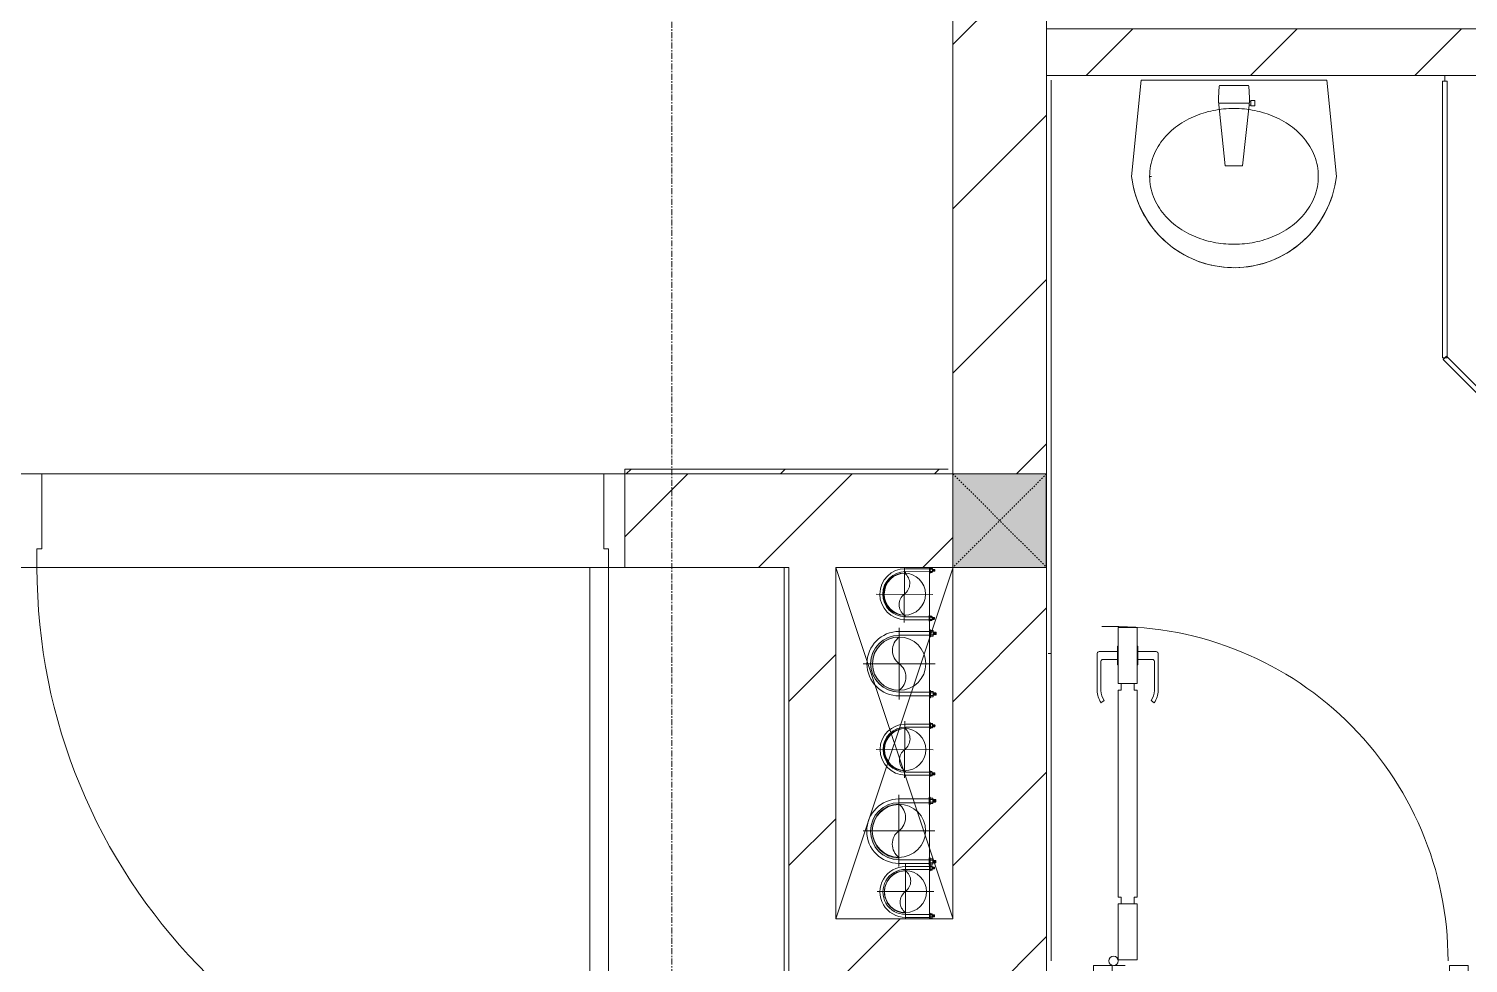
# Model space of a CAD drawing. Header units: millimetres. Extents: x 5121 to 246734, y -48180 to 129206.
# Drawn here: x 116880 to 119953, y 20442 to 22437 of the extents above; entities that cross this region are included whole.
import ezdxf

# ---------------------------------------------------------------- set-up
doc = ezdxf.new("R2010")
doc.units = ezdxf.units.MM
for name, pattern in [('Dash', [6, 3, -3]), ('Grid Line', [22.225, 12.7, -3.175, 3.175, -3.175]), ('IMPORT-CENTER _3_', [10.16, 6.35, -1.27, 1.27, -1.27])]:
    doc.linetypes.add(name, pattern=pattern)
for name, color, linetype, lineweight in [('0-1', 7, 'Continuous', 5), ('0-2', 50, 'Continuous', 9), ('A-DETL-GENF', 92, 'Continuous', 9), ('A-DETL-GENF-1', 50, 'Continuous', 9), ('A-DOOR', 31, 'Continuous', 9), ('A-DOOR-1', 253, 'Continuous', 9), ('A-DOOR-2', 50, 'Continuous', 9), ('A-DOOR-FRAM', 31, 'Continuous', 9), ('A-FLOR', 192, 'Continuous', 9), ('A-FLOR-1', 50, 'Continuous', 9), ('A-GLAZ-CURT-1', 253, 'Continuous', 9), ('A-GLAZ-CURT-2', 50, 'Continuous', 9), ('A-WALL', 113, 'Continuous', 9), ('A-WALL-1', 250, 'Continuous', 18), ('A-WALL-FNSH-1', 50, 'Continuous', 9), ('A-WALL-PATT-1', 9, 'Continuous', 9), ('A-WALL-PATT-3', 111, 'Continuous', 9), ('G-IMPT', 8, 'Continuous', 9), ('G-IMPT-2', 8, 'IMPORT-CENTER _3_', 9), ('M-EQPM', 50, 'Continuous', 9), ('P-SANR-FIXT-1', 253, 'Continuous', 9), ('P-SANR-FIXT-2', 221, 'Continuous', 9), ('S-COLS', 52, 'Continuous', 9), ('S-COLS-1', 7, 'Continuous', 5), ('S-COLS-5', 52, 'Continuous', 25), ('S-COLS-6', 52, 'Dash', 9), ('S-COLS-HDLN', 52, 'Dash', 9), ('S-GRID-1', 1, 'Grid Line', 9)]:
    doc.layers.add(name, color=color, linetype=linetype, lineweight=lineweight)
pattern_1 = [(45, (0, 0), (-175.3625, 175.3625), [])]

# ---------------------------------------------------------------- blocks, each defined once
blk = doc.blocks.new('DOOR_CW_01 CANH MO-PANEL KINH - DIG_02-800x2200-CỬA NHÔM KÍNH-400864-TKCS_MB TỔNG THỂ TẦNG 1')
at = {"layer": 'A-DETL-GENF-1'}
for p, q in [((-347, 772), (-307, 772)), ((-347, 652), (-347, 772)), ((-307, 772), (-307, 652)), ((-392, 637), (-392, 716.5)), ((-349, 720.5), (-388, 720.5)), ((-349, 731.8), (-347, 731.8)), ((-349, 692.2), (-349, 731.8)), ((-347, 692.2), (-347, 731.8)), ((-307, 692.2), (-307, 731.8)), ((-305, 731.8), (-307, 731.8)), ((-305, 692.2), (-305, 731.8)), ((-305, 720.5), (-266, 720.5)), ((-262, 637), (-262, 716.5)), ((-384, 699.5), (-384, 637)), ((-349, 703.5), (-380, 703.5)), ((-347, 692.2), (-349, 692.2)), ((-307, 692.2), (-305, 692.2)), ((-305, 703.5), (-274, 703.5)), ((-270, 699.5), (-270, 637)), ((-307, 652), (-347, 652)), ((-313, 652), (-341, 652)), ((-341, 652), (-341, 638)), ((-313, 638), (-313, 652)), ((-383.9, 611.2), (-377.3, 615.8)), ((-347, 638), (-341, 638)), ((-347, 638), (-347, 196)), ((-307, 638), (-313, 638)), ((-307, 196), (-307, 638)), ((-270.1, 611.2), (-276.7, 615.8)), ((-347, 196), (-341, 196)), ((-341, 196), (-341, 182)), ((-307, 196), (-313, 196)), ((-313, 182), (-313, 196)), ((-307, 182), (-347, 182)), ((-347, 182), (-347, 62)), ((-341, 182), (-313, 182)), ((-307, 62), (-307, 182)), ((-347, 62), (-307, 62))]:
    blk.add_line(p, q, dxfattribs=at)
blk.add_circle((-357, 60), 10, dxfattribs=at)
for centre, radius, start, end in [((-357, 60), 714, 360, 92), ((-388, 716.5), 4, 90, 180), ((-266, 716.5), 4, 0, 90), ((-380, 699.5), 4, 90, 180), ((-274, 699.5), 4, 0, 90), ((-347, 637), 45, 180, 215), ((-347, 637), 37, 180, 215), ((-307, 637), 37, 325, 0), ((-307, 637), 45, 325, 0)]:
    blk.add_arc(centre, radius, start, end, dxfattribs=at)
at = {"layer": 'A-DOOR-2'}
for p, q in [((-360, 50), (-400, 50)), ((-400, 50), (-400, -50)), ((-360, 0), (-360, 50)), ((-357, 50), (-332, 50)), ((400, 50), (360, 50)), ((360, 50), (360, 0)), ((400, -50), (400, 50)), ((-350, 0), (-360, 0)), ((-350, -50), (-350, 0)), ((360, 0), (350, 0)), ((350, 0), (350, -50)), ((-400, -50), (-350, -50)), ((350, -50), (400, -50))]:
    blk.add_line(p, q, dxfattribs=at)
blk = doc.blocks.new('bonruatreo - Chậu rửa-V122-TKCS_MB TỔNG THỂ TẦNG 1')
at = {"layer": 'P-SANR-FIXT-1'}
for p, q in [((-218.6, 205), (-198.4, 0)), ((180.6, 205), (176.4, 205)), ((198.4, 0), (218.6, 205)), ((-198.4, 0), (198.4, 0)), ((165, 0), (-165, 0))]:
    blk.add_line(p, q, dxfattribs=at)
at = {"layer": 'P-SANR-FIXT-1', "flags": 128}
blk.add_lwpolyline([(-218.6, 205), (-217.4, 213.7), (-215.9, 222.4), (-214, 231), (-211.8, 239.5), (-209.3, 247.9), (-206.4, 256.2), (-203.2, 264.4), (-199.6, 272.5), (-195.8, 280.4), (-191.6, 288.1), (-187.1, 295.7), (-182.3, 303.1), (-177.3, 310.3), (-171.9, 317.3), (-166.3, 324.1), (-160.4, 330.6), (-154.2, 336.9), (-147.8, 342.9), (-141.2, 348.7), (-134.3, 354.2), (-127.3, 359.4), (-120, 364.4), (-112.5, 369), (-104.9, 373.4), (-97.1, 377.4), (-89.1, 381.2), (-81, 384.6), (-72.7, 387.6), (-64.4, 390.4), (-55.9, 392.8), (-47.3, 394.8), (-38.7, 396.6), (-30, 397.9), (-21.3, 399), (-12.5, 399.6), (-3.7, 400), (5.1, 399.9), (13.9, 399.6), (22.6, 398.8), (31.4, 397.8), (40.1, 396.3), (48.7, 394.5), (57.2, 392.4), (65.7, 390), (74, 387.2), (82.2, 384.1), (90.3, 380.6), (98.3, 376.8), (106.1, 372.7), (113.7, 368.3), (121.1, 363.6), (128.4, 358.7), (135.4, 353.4), (142.2, 347.8), (148.8, 342), (155.2, 335.9), (161.3, 329.6), (167.2, 323), (172.8, 316.2), (178.1, 309.2), (183.1, 302), (187.8, 294.6), (192.2, 287), (196.4, 279.2), (200.2, 271.3), (203.7, 263.2), (206.8, 255), (209.7, 246.6), (212.2, 238.2), (214.3, 229.7), (216.1, 221.1), (217.6, 212.4), (218.6, 205)], dxfattribs=at)
at = {"layer": 'P-SANR-FIXT-1'}
blk.add_arc((0, 180), 220, 6.525, 173.475, dxfattribs=at)
for points, knots in [([(-180, 205), (-180, 212.4), (-178.6, 227.3), (-172.4, 248.8), (-162.5, 268.9), (-149.4, 287), (-133.8, 303), (-116.1, 316.6), (-96.9, 327.9), (-76.5, 336.8), (-55.2, 343.5), (-33.6, 347.8), (-19.1, 349.3), (-11.9, 349.7)], [-1, -1, -1, -1, -0.9565217, -0.9130435, -0.8695652, -0.826087, -0.7826087, -0.7391304, -0.6956522, -0.6521739, -0.6086957, -0.5652174, -0.523225, -0.523225, -0.523225, -0.523225]), ([(11.9, 349.7), (19.1, 349.3), (33.6, 347.8), (55.2, 343.5), (76.5, 336.8), (96.9, 327.9), (116.1, 316.6), (133.8, 302.9), (149.5, 287), (162.5, 268.8), (172.4, 248.8), (178.6, 227.3), (180, 212.4), (180, 205)], [-0.4767688, -0.4767688, -0.4767688, -0.4767688, -0.4347826, -0.3913043, -0.3478261, -0.3043478, -0.2608696, -0.2173913, -0.173913, -0.1304348, -0.0869565, -0.0434783, 0, 0, 0, 0])]:
    blk.add_open_spline(points, degree=3, knots=knots, dxfattribs=at)
for points in [[(-11.1, 349.7), (-3.7, 350.1), (3.7, 350.1), (11.1, 349.7)], [(180, 205), (180, 197.6), (178.6, 182.7), (172.4, 161.2), (162.5, 141.2), (149.5, 123), (133.8, 107.1), (116.1, 93.4), (96.9, 82.1), (76.5, 73.2), (55.2, 66.5), (33.3, 62.1), (11.1, 59.9), (-11.2, 59.9), (-33.3, 62.1), (-55.2, 66.5), (-76.5, 73.2), (-96.9, 82.1), (-116.1, 93.4), (-133.8, 107), (-149.4, 123), (-162.5, 141.1), (-172.4, 161.2), (-178.6, 182.7), (-180, 197.6), (-180, 205)]]:
    blk.add_open_spline(points, degree=3, dxfattribs=at)
at = {"layer": 'P-SANR-FIXT-2'}
for p, q in [((-18.5, 182.5), (-32.2, 52.9)), ((18.5, 182.5), (-18.5, 182.5)), ((33, 45.4), (18.5, 182.5)), ((-35.6, 54.2), (-44.7, 54.2)), ((-44.7, 54.2), (-44.7, 42.8)), ((-44.7, 42.8), (-35.6, 42.8)), ((-35.6, 52.9), (-35.6, 54.2)), ((-32.2, 52.9), (-35.6, 52.9)), ((-35.6, 44.2), (-35.6, 52.9)), ((-35.6, 42.8), (-35.6, 44.2)), ((-35.6, 44.2), (-33.1, 44.2)), ((-32.2, 52.9), (-33.1, 44.2)), ((-33, 37.3), (-31.4, 12.2)), ((32.7, 48.5), (-32.7, 48.5)), ((31.4, 12.2), (33, 37.3)), ((-30.2, 11), (30.2, 11))]:
    blk.add_line(p, q, dxfattribs=at)
for centre, radius, start, end in [((5.5, 41.4), 38.7, 175.8543, 186.034), ((-5.5, 41.4), 38.7, 353.966, 6.034), ((-30.1, 12.3), 1.3, 183.5997, 268.7722), ((30.1, 12.3), 1.3, 271.2278, 356.4003)]:
    blk.add_arc(centre, radius, start, end, dxfattribs=at)
blk = doc.blocks.new('System Panel - Glazed-850632-TKCS_MB TỔNG THỂ TẦNG 1')
at = {"layer": 'A-GLAZ-CURT-2'}
for p, q in [((295.3, 5), (-295.3, 5)), ((-295.3, 5), (-295.3, -5)), ((295.3, -5), (295.3, 5)), ((-295.3, -5), (295.3, -5))]:
    blk.add_line(p, q, dxfattribs=at)
blk = doc.blocks.new('System Panel - Glazed-850633-TKCS_MB TỔNG THỂ TẦNG 1')
at = {"layer": 'A-GLAZ-CURT-2'}
for p, q in [((316.6, 5), (-316.6, 5)), ((-316.6, 5), (-316.6, -5)), ((316.6, -5), (316.6, 5)), ((-316.6, -5), (316.6, -5))]:
    blk.add_line(p, q, dxfattribs=at)
blk = doc.blocks.new('NCV_TKTC_TANG 1_rvt-1-TKCS_MB TỔNG THỂ TẦNG 1')
at = {"layer": 'A-WALL-PATT-1'}
h = blk.add_hatch(dxfattribs=at)
h.set_pattern_fill('FP_2', color=256, style=0, pattern_type=2)
h.set_pattern_definition(pattern_1)
h.paths.add_polyline_path([(121902.6, 22336.9), (122752.6, 22336.9), (122752.6, 22436.9), (120952.6, 22436.9), (120952.6, 22336.9), (121800.5, 22336.9)])
h.paths.add_polyline_path([(119948.5, 22336.9), (120852.6, 22336.9), (120852.6, 22436.9), (119052.6, 22436.9), (119052.6, 22336.9), (119902.6, 22336.9)])
h = blk.add_hatch(dxfattribs=at)
h.set_pattern_fill('FP_11', color=256, style=0, pattern_type=2)
h.set_pattern_definition([(0, (0, 0), (1259.84, 314.96), [103.937, -840.943, 103.937, -840.943, -5039.36]), (0, (0, 0), (1259.84, 314.96), [-1889.76, 103.937, -1785.823, 103.937, -840.943, -2204.72]), (0, (0, 0), (1259.84, 314.96), [-4724.4, 103.937, -525.983, 103.937, -1470.863]), (120, (472.44, 157.48), (-902.6834, 933.57344), [103.937, -840.943, 103.937, -5880.303]), (120, (472.44, 157.48), (-902.6834, 933.57344), [-1048.817, -840.943, 103.937, -1785.823, -3149.6]), (120, (472.44, 157.48), (-902.6834, 933.57344), [-3779.52, 103.937, -840.943, 103.937, -2100.783]), (120, (472.44, 157.48), (-902.6834, 933.57344), [-4828.337, -525.983, 103.937, -1470.863]), (240, (629.92, 787.4), (-357.1566, -1248.53344), [103.937, -840.943, 103.937, -5880.303]), (240, (629.92, 787.4), (-357.1566, -1248.53344), [-1048.817, -840.943, 103.937, -1785.823, -3149.6]), (240, (629.92, 787.4), (-357.1566, -1248.53344), [-3779.52, 103.937, -840.943, 103.937, -2100.783]), (240, (629.92, 787.4), (-357.1566, -1248.53344), [-4828.337, -525.983, 103.937, -1470.863])])
h.paths.add_polyline_path([(119062.6, 20446.9), (119062.6, 22326.9), (119052.6, 22326.9), (119052.6, 20446.9), (119059.1, 20446.9)])
at = {"layer": 'A-FLOR-1'}
blk.add_line((119902.6, 22325), (119902.6, 22336.9), dxfattribs=at)
at = {"layer": 'A-WALL-1'}
for p, q in [((120852.6, 22436.9), (119052.6, 22436.9)), ((119052.6, 22436.9), (119052.6, 22336.9)), ((119052.6, 22336.9), (120852.6, 22336.9)), ((119052.6, 22326.9), (119052.6, 20446.9)), ((119062.6, 20446.9), (119062.6, 22326.9))]:
    blk.add_line(p, q, dxfattribs=at)
at = {"layer": 'A-DOOR-1'}
blk.add_blockref('DOOR_CW_01 CANH MO-PANEL KINH - DIG_02-800x2200-CỬA NHÔM KÍNH-400864-TKCS_MB TỔNG THỂ TẦNG 1', (119552.6, 20386.9), dxfattribs=at)
at = {"layer": 'A-GLAZ-CURT-1'}
for name, p, rotation in [('System Panel - Glazed-850632-TKCS_MB TỔNG THỂ TẦNG 1', (119902.6, 22029.6), 270.0000000000008), ('System Panel - Glazed-850633-TKCS_MB TỔNG THỂ TẦNG 1', (120126.4, 21510.4), 315.0000000000011)]:
    blk.add_blockref(name, p, dxfattribs=dict(at, rotation=rotation))
at = {"layer": 'P-SANR-FIXT-1', "rotation": 180}
blk.add_blockref('bonruatreo - Chậu rửa-V122-TKCS_MB TỔNG THỂ TẦNG 1', (119452.6, 22326.9), dxfattribs=at)
blk = doc.blocks.new('TKTC_XREF_251221_MB TANG 1 - TKTC_XREF_260130_MB TANG 1_dwg_CUM U_DN100-V204-TKCS_MB TỔNG THỂ TẦNG 1')
at = {"layer": 'G-IMPT'}
for p, q in [((-79.1, 66.6), (-79.1, 63.4)), ((-76.6, 66.6), (-76.6, 63.4)), ((-74.6, 66.6), (-74.6, 63.4)), ((-72.7, 69.3), (-72.7, 60.7)), ((-66.9, 67.9), (-71.7, 67.9)), ((-66.9, 62.1), (-71.7, 62.1)), ((-65, 69), (0, 69)), ((-79.1, -63.4), (-79.1, -66.6)), ((-76.6, -63.4), (-76.6, -66.6)), ((-74.6, -63.4), (-74.6, -66.6)), ((-72.7, -60.7), (-72.7, -69.3)), ((-66.9, -62.1), (-71.7, -62.1)), ((-66.9, -67.9), (-71.7, -67.9)), ((-65, -69), (0, -69))]:
    blk.add_line(p, q, dxfattribs=at)
at = {"layer": 'G-IMPT', "flags": 128}
for points in [[(-72.7, 67.6), (-78.1, 67.6), (-78.1, 62.4), (-72.7, 62.4)], [(-71.7, 59.2), (-66.9, 59.2), (-66.9, 70.8), (-71.7, 70.8)], [(-66.9, 70.8), (-66.9, 72.7), (-65, 72.7), (-65, 57.3), (-66.9, 57.3), (-66.9, 59.2)], [(-65, 61), (0, 61), (0, 57)], [(-72.7, -62.4), (-78.1, -62.4), (-78.1, -67.6), (-72.7, -67.6)], [(-71.7, -70.8), (-66.9, -70.8), (-66.9, -59.2), (-71.7, -59.2)], [(-66.9, -59.2), (-66.9, -57.3), (-65, -57.3), (-65, -72.7), (-66.9, -72.7), (-66.9, -70.8)], [(-65, -61), (0, -61), (0, -57)]]:
    blk.add_lwpolyline(points, dxfattribs=at)
at = {"layer": 'G-IMPT'}
for centre, radius, start, end in [((-78.1, 66.6), 0.96, 90, 180), ((-78.1, 63.4), 0.96, 180, 270), ((-71.1, 69.3), 1.56, 112.6199, 247.3801), ((-67.9, 65), 4.8, 143.1301, 216.8699), ((-71.1, 60.7), 1.56, 112.6199, 247.3801), ((0, 0), 69, 270, 90), ((0, 0), 61, 270, 90), ((0, 0), 57, 270, 90), ((-78.1, -63.4), 0.96, 90, 180), ((-78.1, -66.6), 0.96, 180, 270), ((-71.1, -60.7), 1.56, 112.6199, 247.3801), ((-67.9, -65), 4.8, 143.1301, 216.8699), ((-71.1, -69.3), 1.56, 112.6199, 247.3801)]:
    blk.add_arc(centre, radius, start, end, dxfattribs=at)
blk = doc.blocks.new('TKTC_XREF_251221_MB TANG 1 - TKTC_XREF_260130_MB TANG 1_dwg_$cc-V212-TKCS_MB TỔNG THỂ TẦNG 1')
at = {"layer": 'G-IMPT'}
blk.add_circle((0, 0), 0.5, dxfattribs=at)
for centre, radius, start, end in [((0, 0), 0.5, 90, 270), ((0.188, 0.25), 0.313, 126.8699, 233.1301), ((-0.188, -0.25), 0.313, 306.8699, 53.1301)]:
    blk.add_arc(centre, radius, start, end, dxfattribs=at)
at = {"layer": 'G-IMPT-2'}
for p, q in [((0, -0.634), (0, 0.673)), ((-0.673, 0), (0.673, 0))]:
    blk.add_line(p, q, dxfattribs=at)
blk = doc.blocks.new('TKTC_XREF_251221_MB TANG 1 - TKTC_XREF_260130_MB TANG 1_dwg_$cc-4202114-TKCS_MB TỔNG THỂ TẦNG 1')
at = {"layer": 'G-IMPT'}
blk.add_circle((0, 0), 0.5, dxfattribs=at)
for centre, radius, start, end in [((0, 0), 0.5, 90, 270), ((0.188, 0.25), 0.313, 126.8699, 233.1301), ((-0.188, -0.25), 0.313, 306.8699, 53.1301)]:
    blk.add_arc(centre, radius, start, end, dxfattribs=at)
at = {"layer": 'G-IMPT-2'}
for p, q in [((0, -0.673), (0, 0.673)), ((-0.673, 0), (0.673, 0))]:
    blk.add_line(p, q, dxfattribs=at)
blk = doc.blocks.new('TKTC_XREF_251221_MB TANG 1 - TKTC_XREF_260130_MB TANG 1_dwg_CUM U_DN100-4202115-TKCS_MB TỔNG THỂ TẦNG 1')
at = {"layer": 'G-IMPT'}
blk.add_hatch(color=256, dxfattribs=at).paths.add_polyline_path([(0, -61), (0.5, -56.9), (25.7, -50.5), (36.6, -43.1), (47.8, -30.5), (54.6, -15.8), (55.1, -14.8), (57, 0), (52.8, 20.1), (43.1, 36.6), (30.5, 47.8), (15.8, 54.6), (14.8, 55.1), (0, 58.9), (0, 61), (28.5, 53.7), (40.3, 45.3), (49.4, 35), (55.1, 25.1), (59.4, 11.9), (59.4, -11.9), (53.7, -28.5), (45.3, -40.3), (35, -49.4), (25.1, -55.1), (14.8, -59.1), (0.5, -60.9)])
for p, q in [((-79.1, 66.6), (-79.1, 63.4)), ((-76.6, 66.6), (-76.6, 63.4)), ((-74.6, 66.6), (-74.6, 63.4)), ((-72.7, 69.3), (-72.7, 60.7)), ((-66.9, 67.9), (-71.7, 67.9)), ((-66.9, 62.1), (-71.7, 62.1)), ((-65, 69), (0, 69)), ((-72.7, -60.7), (-72.7, -69.3)), ((-79.1, -63.4), (-79.1, -66.6)), ((-76.6, -63.4), (-76.6, -66.6)), ((-74.6, -63.4), (-74.6, -66.6)), ((-66.9, -62.1), (-71.7, -62.1)), ((-66.9, -67.9), (-71.7, -67.9)), ((-65, -69), (0, -69))]:
    blk.add_line(p, q, dxfattribs=at)
at = {"layer": 'G-IMPT', "flags": 128}
for points in [[(-72.7, 67.6), (-78.1, 67.6), (-78.1, 62.4), (-72.7, 62.4)], [(-71.7, 59.2), (-66.9, 59.2), (-66.9, 70.8), (-71.7, 70.8)], [(-66.9, 70.8), (-66.9, 72.7), (-65, 72.7), (-65, 57.3), (-66.9, 57.3), (-66.9, 59.2)], [(-65, 61), (0, 61), (0, 57)], [(-71.7, -70.8), (-66.9, -70.8), (-66.9, -59.2), (-71.7, -59.2)], [(-66.9, -59.2), (-66.9, -57.3), (-65, -57.3), (-65, -72.7), (-66.9, -72.7), (-66.9, -70.8)], [(-65, -61), (0, -61), (0, -57)], [(-72.7, -62.4), (-78.1, -62.4), (-78.1, -67.6), (-72.7, -67.6)]]:
    blk.add_lwpolyline(points, dxfattribs=at)
at = {"layer": 'G-IMPT'}
for centre, radius, start, end in [((-78.1, 66.6), 0.96, 90, 180), ((-78.1, 63.4), 0.96, 180, 270), ((-71.1, 69.3), 1.56, 112.6199, 247.3801), ((-67.9, 65), 4.8, 143.1301, 216.8699), ((-71.1, 60.7), 1.56, 112.6199, 247.3801), ((0, 0), 69, 270, 90), ((0, 0), 61, 270, 90), ((0, 0), 57, 270, 90), ((-71.1, -60.7), 1.56, 112.6199, 247.3801), ((-78.1, -63.4), 0.96, 90, 180), ((-78.1, -66.6), 0.96, 180, 270), ((-67.9, -65), 4.8, 143.1301, 216.8699), ((-71.1, -69.3), 1.56, 112.6199, 247.3801)]:
    blk.add_arc(centre, radius, start, end, dxfattribs=at)
blk = doc.blocks.new('TKTC_XREF_251221_MB TANG 1 - TKTC_XREF_260130_MB TANG 1_dwg_$cc-V203-TKCS_MB TỔNG THỂ TẦNG 1')
at = {"layer": 'G-IMPT'}
blk.add_circle((0, 0), 0.5, dxfattribs=at)
for centre, radius, start, end in [((0, 0), 0.5, 90, 270), ((0.188, 0.25), 0.313, 126.8699, 233.1301), ((-0.188, -0.25), 0.313, 306.8699, 53.1301)]:
    blk.add_arc(centre, radius, start, end, dxfattribs=at)
at = {"layer": 'G-IMPT-2'}
for p, q in [((0, -0.673), (0, 0.673)), ((-0.673, 0), (0.673, 0))]:
    blk.add_line(p, q, dxfattribs=at)
blk = doc.blocks.new('TKTC_XREF_251221_MB TANG 1 - TKTC_XREF_260130_MB TANG 1_dwg_$cc-4202116-TKCS_MB TỔNG THỂ TẦNG 1')
at = {"layer": 'G-IMPT'}
blk.add_circle((0, 0), 0.5, dxfattribs=at)
for centre, radius, start, end in [((0, 0), 0.5, 90, 270), ((0.188, 0.25), 0.313, 126.8699, 233.1301), ((-0.188, -0.25), 0.313, 306.8699, 53.1301)]:
    blk.add_arc(centre, radius, start, end, dxfattribs=at)
at = {"layer": 'G-IMPT-2'}
for p, q in [((0, -0.673), (0, 0.673)), ((-0.673, 0), (0.673, 0))]:
    blk.add_line(p, q, dxfattribs=at)
blk = doc.blocks.new('TKTC_XREF_251221_MB TANG 1 - TKTC_XREF_260130_MB TANG 1_dwg_CUM U_DN100-V213-TKCS_MB TỔNG THỂ TẦNG 1')
at = {"layer": 'G-IMPT'}
for p, q in [((-79.1, 66.6), (-79.1, 63.4)), ((-76.6, 66.6), (-76.6, 63.4)), ((-74.6, 66.6), (-74.6, 63.4)), ((-72.7, 69.3), (-72.7, 60.7)), ((-66.9, 67.9), (-71.7, 67.9)), ((-66.9, 62.1), (-71.7, 62.1)), ((-65, 69), (0, 69)), ((-79.1, -63.4), (-79.1, -66.6)), ((-76.6, -63.4), (-76.6, -66.6)), ((-74.6, -63.4), (-74.6, -66.6)), ((-72.7, -60.7), (-72.7, -69.3)), ((-66.9, -62.1), (-71.7, -62.1)), ((-66.9, -67.9), (-71.7, -67.9)), ((-66.9, -72.7), (-66.9, -70.8)), ((-65, -69), (0, -69))]:
    blk.add_line(p, q, dxfattribs=at)
at = {"layer": 'G-IMPT', "flags": 128}
for points in [[(-72.7, 67.6), (-78.1, 67.6), (-78.1, 62.4), (-72.7, 62.4)], [(-71.7, 59.2), (-66.9, 59.2), (-66.9, 70.8), (-71.7, 70.8)], [(-66.9, 70.8), (-66.9, 72.7), (-65, 72.7), (-65, 57.3), (-66.9, 57.3), (-66.9, 59.2)], [(-65, 61), (0, 61), (0, 57)], [(-72.7, -62.4), (-78.1, -62.4), (-78.1, -67.6), (-72.7, -67.6)], [(-71.7, -70.8), (-66.9, -70.8), (-66.9, -59.2), (-71.7, -59.2)], [(-66.9, -59.2), (-66.9, -57.3), (-65, -57.3), (-65, -72.6)], [(-65, -61), (0, -61), (0, -57)]]:
    blk.add_lwpolyline(points, dxfattribs=at)
at = {"layer": 'G-IMPT'}
for centre, radius, start, end in [((-78.1, 66.6), 0.96, 90, 180), ((-78.1, 63.4), 0.96, 180, 270), ((-71.1, 69.3), 1.56, 112.6199, 247.3801), ((-67.9, 65), 4.8, 143.1301, 216.8699), ((-71.1, 60.7), 1.56, 112.6199, 247.3801), ((0, 0), 69, 270, 90), ((0, 0), 61, 270, 90), ((0, 0), 57, 270, 90), ((-78.1, -63.4), 0.96, 90, 180), ((-78.1, -66.6), 0.96, 180, 270), ((-71.1, -60.7), 1.56, 112.6199, 247.3801), ((-67.9, -65), 4.8, 143.1301, 216.8699), ((-71.1, -69.3), 1.56, 112.6199, 247.3801)]:
    blk.add_arc(centre, radius, start, end, dxfattribs=at)
blk = doc.blocks.new('TKTC_XREF_251221_MB TANG 1 - TKTC_XREF_260130_MB TANG 1_dwg_$cc-V214-TKCS_MB TỔNG THỂ TẦNG 1')
at = {"layer": 'G-IMPT'}
blk.add_circle((0, 0), 0.5, dxfattribs=at)
for centre, radius, start, end in [((0, 0), 0.5, 90, 270), ((0.188, 0.25), 0.313, 126.8699, 233.1301), ((-0.188, -0.25), 0.313, 306.8699, 53.1301)]:
    blk.add_arc(centre, radius, start, end, dxfattribs=at)
at = {"layer": 'G-IMPT-2'}
for p, q in [((0, -0.673), (0, 0.645)), ((-0.673, 0), (0.673, 0))]:
    blk.add_line(p, q, dxfattribs=at)
blk = doc.blocks.new('TKTC_XREF_251221_MB TANG 1 - TKTC_XREF_260130_MB TANG 1_dwg-4202109-TKCS_MB TỔNG THỂ TẦNG 1')
at = {"layer": 'G-IMPT'}
blk.add_line((-84299.2, -380809.9), (-84299.2, -380059.8), dxfattribs=at)
at = {"layer": 'G-IMPT', "flags": 128}
blk.add_lwpolyline([(-84299.2, -380059.8), (-84349, -380059.8), (-84349, -380809.7)], dxfattribs=at)
at = {"extrusion": (0, 0, -1)}
for name, p, xscale, yscale, zscale, rotation in [('TKTC_XREF_251221_MB TANG 1 - TKTC_XREF_260130_MB TANG 1_dwg_$cc-V212-TKCS_MB TỔNG THỂ TẦNG 1', (84402.6, -380116.8), 90.00000000005107, 90.00000000005107, -90.00000000005109, 180.3740267799373), ('TKTC_XREF_251221_MB TANG 1 - TKTC_XREF_260130_MB TANG 1_dwg_CUM U_DN100-4202115-TKCS_MB TỔNG THỂ TẦNG 1', (84413.8, -380265.2), 0.9974999999999965, 0.9974999999999965, -0.9974999999999965, 0.0009913385626578414), ('TKTC_XREF_251221_MB TANG 1 - TKTC_XREF_260130_MB TANG 1_dwg_$cc-4202116-TKCS_MB TỔNG THỂ TẦNG 1', (84402, -380448.6), 90.00000000005107, 90.00000000005107, -90.00000000005109, 180.3740267799373), ('TKTC_XREF_251221_MB TANG 1 - TKTC_XREF_260130_MB TANG 1_dwg_$cc-V203-TKCS_MB TỔNG THỂ TẦNG 1', (84414.3, -380621.9), 113.7150000000091, 113.7150000000091, -113.7150000000091, 179.9990086636432), ('TKTC_XREF_251221_MB TANG 1 - TKTC_XREF_260130_MB TANG 1_dwg_CUM U_DN100-4202115-TKCS_MB TỔNG THỂ TẦNG 1', (84414.3, -380622.8), 0.9975000000000005, 0.9975000000000005, -0.9975000000000005, 0.000991338195008684), ('TKTC_XREF_251221_MB TANG 1 - TKTC_XREF_260130_MB TANG 1_dwg_$cc-V214-TKCS_MB TỔNG THỂ TẦNG 1', (84400.4, -380751.8), 89.77500000000572, 89.77500000000572, -89.77500000000572, 180.0009685526747), ('TKTC_XREF_251221_MB TANG 1 - TKTC_XREF_260130_MB TANG 1_dwg_CUM U_DN100-V213-TKCS_MB TỔNG THỂ TẦNG 1', (84400.4, -380752.5), 0.7875000000000006, 0.7875000000000006, -0.7875000000000006, 0.002951227274326912)]:
    blk.add_blockref(name, p, dxfattribs=dict(at, xscale=xscale, yscale=yscale, zscale=zscale, rotation=rotation))
for name, p, xscale, yscale, zscale, rotation in [('TKTC_XREF_251221_MB TANG 1 - TKTC_XREF_260130_MB TANG 1_dwg_CUM U_DN100-V204-TKCS_MB TỔNG THỂ TẦNG 1', (-84400.7, -380116.8), 0.7894736842105242, 0.7894736842105242, 0.7894736842105242, 179.6259732184666), ('TKTC_XREF_251221_MB TANG 1 - TKTC_XREF_260130_MB TANG 1_dwg_$cc-4202114-TKCS_MB TỔNG THỂ TẦNG 1', (-84413.8, -380265.2), 113.7150000000092, 113.7150000000092, 113.7150000000092, 359.9990086636432), ('TKTC_XREF_251221_MB TANG 1 - TKTC_XREF_260130_MB TANG 1_dwg_CUM U_DN100-V204-TKCS_MB TỔNG THỂ TẦNG 1', (-84400.1, -380448.6), 0.7894736842105242, 0.7894736842105242, 0.7894736842105242, 179.6259732184666)]:
    blk.add_blockref(name, p, dxfattribs=dict(xscale=xscale, yscale=yscale, zscale=zscale, rotation=rotation))
blk = doc.blocks.new('TKTC_XREF_251221_MB TANG 1 - TKTC_XREF_251221_MB TANG 1-2038492-TKCS_MB TỔNG THỂ TẦNG 1')
blk.add_blockref('TKTC_XREF_251221_MB TANG 1 - TKTC_XREF_260130_MB TANG 1_dwg-4202109-TKCS_MB TỔNG THỂ TẦNG 1', (169499.1, 384109.7))
blk = doc.blocks.new('FD_01 - FD_01-1200x2200mm-V356-TKCS_MB TỔNG THỂ TẦNG 1')
at = {"layer": 'A-DETL-GENF'}
for p, q in [((610, -100), (570, -100)), ((570, -100), (570, -1320)), ((610, -1320), (610, -100)), ((570, -1320), (610, -1320))]:
    blk.add_line(p, q, dxfattribs=at)
blk.add_arc((610, -100), 1220, 180, 268.1211, dxfattribs=at)
at = {"layer": 'A-DOOR-FRAM'}
for p, q in [((-645, 100), (-600, 100)), ((-645, -100), (-645, 100)), ((-600, 100), (-600, -60)), ((600, 100), (645, 100)), ((600, -60), (600, 100)), ((645, 100), (645, -100)), ((-600, -60), (-610, -60)), ((-610, -60), (-610, -100)), ((610, -60), (600, -60)), ((610, -100), (610, -60)), ((-610, -100), (-645, -100)), ((645, -100), (610, -100))]:
    blk.add_line(p, q, dxfattribs=at)
blk = doc.blocks.new('G1_SOF - BO TRU - 200x200-3051103-TKCS_MB TỔNG THỂ TẦNG 1')
at = {"layer": 'S-COLS-HDLN'}
for p, q in [((-100, -100), (100, 100)), ((100, -100), (-100, 100))]:
    blk.add_line(p, q, dxfattribs=at)

msp = doc.modelspace()

# ---------------------------------------------------------------- hatches: boundary and pattern name
at = {"layer": 'A-WALL-PATT-3'}
h = msp.add_hatch(dxfattribs=at)
h.set_pattern_fill('FP_1', color=256, style=0, pattern_type=2)
h.set_pattern_definition(pattern_1)
h.paths.add_polyline_path([(118853, 21486.9), (119052.6, 21486.9), (119052.6, 24197.4), (118852.6, 24197.4), (118852.6, 21486.9)])
h.paths.add_polyline_path([(118852.6, 25287.4), (119052.6, 25287.4), (119052.6, 25436.9), (118852.6, 25436.9)])
h = msp.add_hatch(dxfattribs=at)
h.set_pattern_fill('FP_43', color=256, style=0, pattern_type=2)
h.set_pattern_definition([(45, (0, 0), (-164.40233, 164.40233), [])])
h.paths.add_polyline_path([(116202.6, 21486.9), (116862.5, 21486.9), (116860.3, 21496.9), (116202.6, 21496.9)])
h.paths.add_polyline_path([(118842.5, 21486.9), (118842.5, 21496.9), (118152.5, 21496.9), (118152.5, 21486.9), (118714.9, 21486.9)])
h = msp.add_hatch(dxfattribs=at)
h.set_pattern_fill('FP_1', color=256, style=0, pattern_type=2)
h.set_pattern_definition(pattern_1)
h.paths.add_polyline_path([(118502.5, 21286.9), (118502.6, 21286.9), (118502.5, 21486.9), (118152.5, 21486.9), (118152.5, 21286.9), (118492.5, 21286.9)])
h.paths.add_polyline_path([(116402.6, 21286.9), (116862.5, 21286.9), (116862.5, 21486.9), (116302.6, 21486.9), (116302.6, 21286.9), (116307.6, 21286.9)])
h = msp.add_hatch(dxfattribs=at)
h.set_pattern_fill('FP_1', color=256, style=0, pattern_type=2)
h.set_pattern_definition(pattern_1)
h.paths.add_polyline_path([(118713.8, 21286.9), (118852.6, 21287.6), (118852.5, 21486.9), (118502.6, 21486.9), (118502.6, 21286.9), (118602.6, 21286.9)])
h = msp.add_hatch(dxfattribs=at)
h.set_pattern_fill('FP_1', color=256, style=0, pattern_type=2)
h.set_pattern_definition(pattern_1)
h.paths.add_polyline_path([(118502.6, 20536.9), (118602.6, 20536.9), (118602.6, 21286.9), (118502.6, 21286.9), (118502.6, 21111.1)])
h = msp.add_hatch(dxfattribs=at)
h.set_pattern_fill('FP_1', color=256, style=0, pattern_type=2)
h.set_pattern_definition(pattern_1)
h.paths.add_polyline_path([(118853, 20536.9), (119052.6, 20536.9), (119052.6, 21286.9), (118852.6, 21286.8), (118852.6, 20536.9)])
h = msp.add_hatch(dxfattribs=at)
h.set_pattern_fill('FP_1', color=256, style=0, pattern_type=2)
h.set_pattern_definition(pattern_1)
h.paths.add_polyline_path([(118713.8, 20336.9), (119052.6, 20336.9), (119052.6, 20536.9), (118502.6, 20536.9), (118502.6, 20336.9), (118702.6, 20336.9)])
at = {"layer": 'S-COLS-1'}
msp.add_hatch(color=256, dxfattribs=at).paths.add_polyline_path([(118853, 21286.9), (119052.6, 21286.9), (119052.6, 21486.9), (118852.6, 21486.9), (118852.6, 21286.9)])

# ---------------------------------------------------------------- linework, layer by layer
at = {"layer": '0-2'}
for p, q in [((118852.6, 20538.2), (118602.6, 21286.9)), ((118602.6, 20536.9), (118852.6, 21285.7))]:
    msp.add_line(p, q, dxfattribs=at)
at = {"layer": 'A-FLOR'}
for p, q in [((118852.5, 21486.9), (118852.5, 25436.9)), ((118117.5, 21286.9), (116897.5, 21286.9))]:
    msp.add_line(p, q, dxfattribs=at)
at = {"layer": 'A-WALL'}
for p, q in [((118852.6, 24197.4), (118852.6, 21286.9)), ((116907.5, 21486.9), (118107.5, 21486.9)), ((118502.6, 21486.9), (118152.5, 21486.9)), ((118852.6, 21486.9), (119052.6, 21486.9)), ((119052.6, 21286.9), (118852.6, 21286.9))]:
    msp.add_line(p, q, dxfattribs=at)
at = {"layer": 'A-WALL-1'}
for p, q in [((119052.6, 21486.9), (119052.6, 24197.4)), ((118842.5, 21496.9), (118152.5, 21496.9)), ((118152.5, 21496.9), (118152.5, 21486.9)), ((118852.6, 21486.9), (118502.6, 21486.9)), ((118152.5, 21286.9), (118502.5, 21286.9)), ((118502.5, 20536.9), (118502.5, 21286.9)), ((118502.6, 21286.9), (118502.6, 17436.9)), ((118602.6, 21286.9), (118852.6, 21286.9)), ((118602.6, 20536.9), (118602.6, 21286.9)), ((118852.6, 21286.9), (118852.6, 20536.9)), ((119052.6, 20336.9), (119052.6, 21286.9)), ((118852.6, 20536.9), (118602.6, 20536.9))]:
    msp.add_line(p, q, dxfattribs=at)
at = {"layer": 'A-WALL-FNSH-1'}
for p, q in [((118492.5, 21286.9), (118492.5, 17236.9)), ((118502.5, 17236.9), (118502.5, 20536.9))]:
    msp.add_line(p, q, dxfattribs=at)
at = {"layer": 'S-COLS'}
for p, q in [((119052.6, 21486.9), (118852.6, 21486.9)), ((118852.6, 21486.9), (118852.6, 21286.9)), ((118852.6, 21286.9), (119052.6, 21286.9))]:
    msp.add_line(p, q, dxfattribs=at)
at = {"layer": 'S-COLS-5'}
msp.add_line((119052.6, 21286.9), (119052.6, 21486.9), dxfattribs=at)
at = {"layer": 'S-GRID-1'}
msp.add_line((118252.6, 15460.6), (118252.6, 23210.6), dxfattribs=at)

# ---------------------------------------------------------------- block references
at = {"layer": '0-1'}
msp.add_blockref('NCV_TKTC_TANG 1_rvt-1-TKCS_MB TỔNG THỂ TẦNG 1', (0, 0), dxfattribs=at)
at = {"layer": 'A-DOOR'}
msp.add_blockref('FD_01 - FD_01-1200x2200mm-V356-TKCS_MB TỔNG THỂ TẦNG 1', (117507.5, 21386.9), dxfattribs=at)
at = {"layer": 'M-EQPM'}
msp.add_blockref('TKTC_XREF_251221_MB TANG 1 - TKTC_XREF_251221_MB TANG 1-2038492-TKCS_MB TỔNG THỂ TẦNG 1', (33652.6, 17236.9), dxfattribs=at)
at = {"layer": 'S-COLS-6', "rotation": 180}
msp.add_blockref('G1_SOF - BO TRU - 200x200-3051103-TKCS_MB TỔNG THỂ TẦNG 1', (118952.6, 21386.9), dxfattribs=at)

doc.saveas('drawing.dxf')
